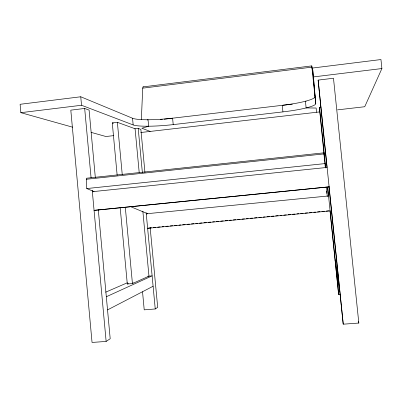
<?xml version="1.0" encoding="UTF-8"?>
<svg xmlns="http://www.w3.org/2000/svg" width="402" height="402" viewBox="0 0 402 402"><rect width="100%" height="100%" fill="white"/><g stroke="black" fill="none" stroke-linecap="round" stroke-linejoin="round"><path stroke-width="0.6" d="M141.348 119.701L142.73 88.149A3.146 0.734 82.1 0 1 143.444 87.078M173.217 124.605L172.599 118.188A34.049 4.769 -5 0 1 132.539 118.248L80.747 96.776L20.1 104.294L20.849 112.676L81.531 105.259L133.168 124.932A34.059 4.442 -5 0 0 173.217 124.605L282.928 111.887L282.264 105.324A34.904 4.985 -6.4 0 0 315.042 96.671L312.54 68.033L380.95 59.551L381.9 68.551L364.73 106.731L337.489 109.867M133.107 282.827L132.846 282.913M95.329 177.573L89.103 110.108L84.681 108.46L70.807 110.148L92.048 342.449L106.133 341.424L110.198 338.74L98.269 209.432M142.524 291.767L144.223 309.847L155.247 308.977L157.695 307.364L150.142 227.437M107.54 309.902L153.102 286.244M106.324 296.741L152.122 275.867L147.841 276.234M120.193 207.819L127.298 283.998L132.439 283.566L148.971 276.139L142.851 211.191M127.298 283.998L128.429 283.5M105.676 292.174L127.399 282.757M147.182 120.017L148.042 119.751L148.66 126.228L141.856 128.243L150.207 131.424M143.127 86.882L311.771 65.898L315.751 103.595A34.914 4.643 -6.3 0 1 282.928 111.887M142.73 88.149L311.902 67.139M315.751 103.595L313.449 76.918L381.9 68.551M326.962 167.142L318.138 80.104L333.484 78.239L358.825 323.057L343.228 324.188L328.947 186.463M117.163 175.352L112.274 122.901L117.364 122.303L135.077 128.761L139.198 172.473M160.498 119.605L162.368 119.389M164.137 119.178L292.385 104.138M134.786 128.796L138.198 128.404L140.871 129.399L144.946 172.483M325.359 167.694L319.535 108.716L319.469 107.369L320.937 107.198M113.635 135.635L105.947 136.519L91.118 132.369M140.735 132.514L319.489 111.937M324.022 153.323L323.967 152.82L86.701 178.207A1.286 0.427 83.5 0 0 86.319 179.267L86.757 188.553L94.093 191.583M86.319 179.267L324.082 153.896M86.757 188.553L325.087 163.584M151.428 227.733L147.629 228.296L330.102 210.909M153.303 227.557L155.8 227.316M157.674 227.14L160.172 226.899M162.041 226.723L163.915 226.542M165.79 226.366L168.287 226.125M170.162 225.949L172.659 225.708M174.533 225.532L177.031 225.291M178.9 225.115L180.774 224.934M182.649 224.758L185.146 224.517M187.02 224.341L189.518 224.105M191.392 223.924L193.89 223.688M195.759 223.507L197.633 223.331M199.508 223.15L202.005 222.914M203.879 222.733L206.377 222.497M208.251 222.316L210.748 222.08M212.623 221.899L214.492 221.723M216.366 221.542L218.864 221.306M220.738 221.125L223.236 220.889M225.11 220.708L227.607 220.472M229.482 220.291L231.351 220.115M233.225 219.934L235.723 219.698M237.597 219.517L240.094 219.281M241.969 219.1L244.466 218.864M246.341 218.688L248.21 218.507M250.084 218.326L252.582 218.09M254.456 217.914L256.953 217.673M258.828 217.497L261.325 217.256M263.199 217.08L265.074 216.899M266.943 216.723L269.44 216.482M271.315 216.306L273.812 216.065M275.687 215.889L278.184 215.648M280.058 215.472L281.933 215.291M283.802 215.115L286.299 214.874M288.174 214.698L290.671 214.457M292.545 214.281L295.043 214.04M296.917 213.864L298.792 213.683M300.661 213.507L303.158 213.266M305.033 213.09L307.53 212.854M309.404 212.673L311.902 212.437M313.776 212.256L315.65 212.08M317.52 211.899L320.022 211.663M321.891 211.482L324.389 211.246M326.263 211.065L328.761 210.829M336.956 260.074L335.173 260.225L338.328 277.732M330.027 210.874L338.474 293.098L338.695 294.56L340.484 294.42M306.068 101.259L305.435 101.249L306.118 107.927L316.138 108.032L316.505 112.284M20.849 112.676L72.601 127.178M112.274 122.901L113.444 123.313M92.912 191.92L92.344 191.689L327.107 167.428M146.941 214.06L146.258 213.784L328.565 195.955M131.213 206.924L147.459 213.638M358.413 321.58L358.825 323.057M336.278 270.988L339.745 291.51M318.138 80.104L343.228 324.188M319.469 107.369L325.685 167.895M327.67 187.237L338.695 294.56M325.293 164.78L325.61 167.895M327.595 187.206L328.489 195.925M326.6 190.975L326.856 193.452M312.54 68.033L313.449 76.918M312.032 68.576L311.771 65.908M138.198 128.404L142.388 172.765M146.162 212.753L155.247 308.977M132.539 118.248L133.168 124.932M117.364 122.303L122.268 174.805M125.308 207.306L132.439 283.566M84.681 108.46L91.068 177.79M92.219 190.282L106.133 341.424M80.747 96.776L81.531 105.259M323.967 152.84L324.138 155.318M324.218 156.554L324.434 159.649M326.645 187.352L327.243 196.568M329.112 186.845L94.068 210.367L329.112 186.845"/></g></svg>
